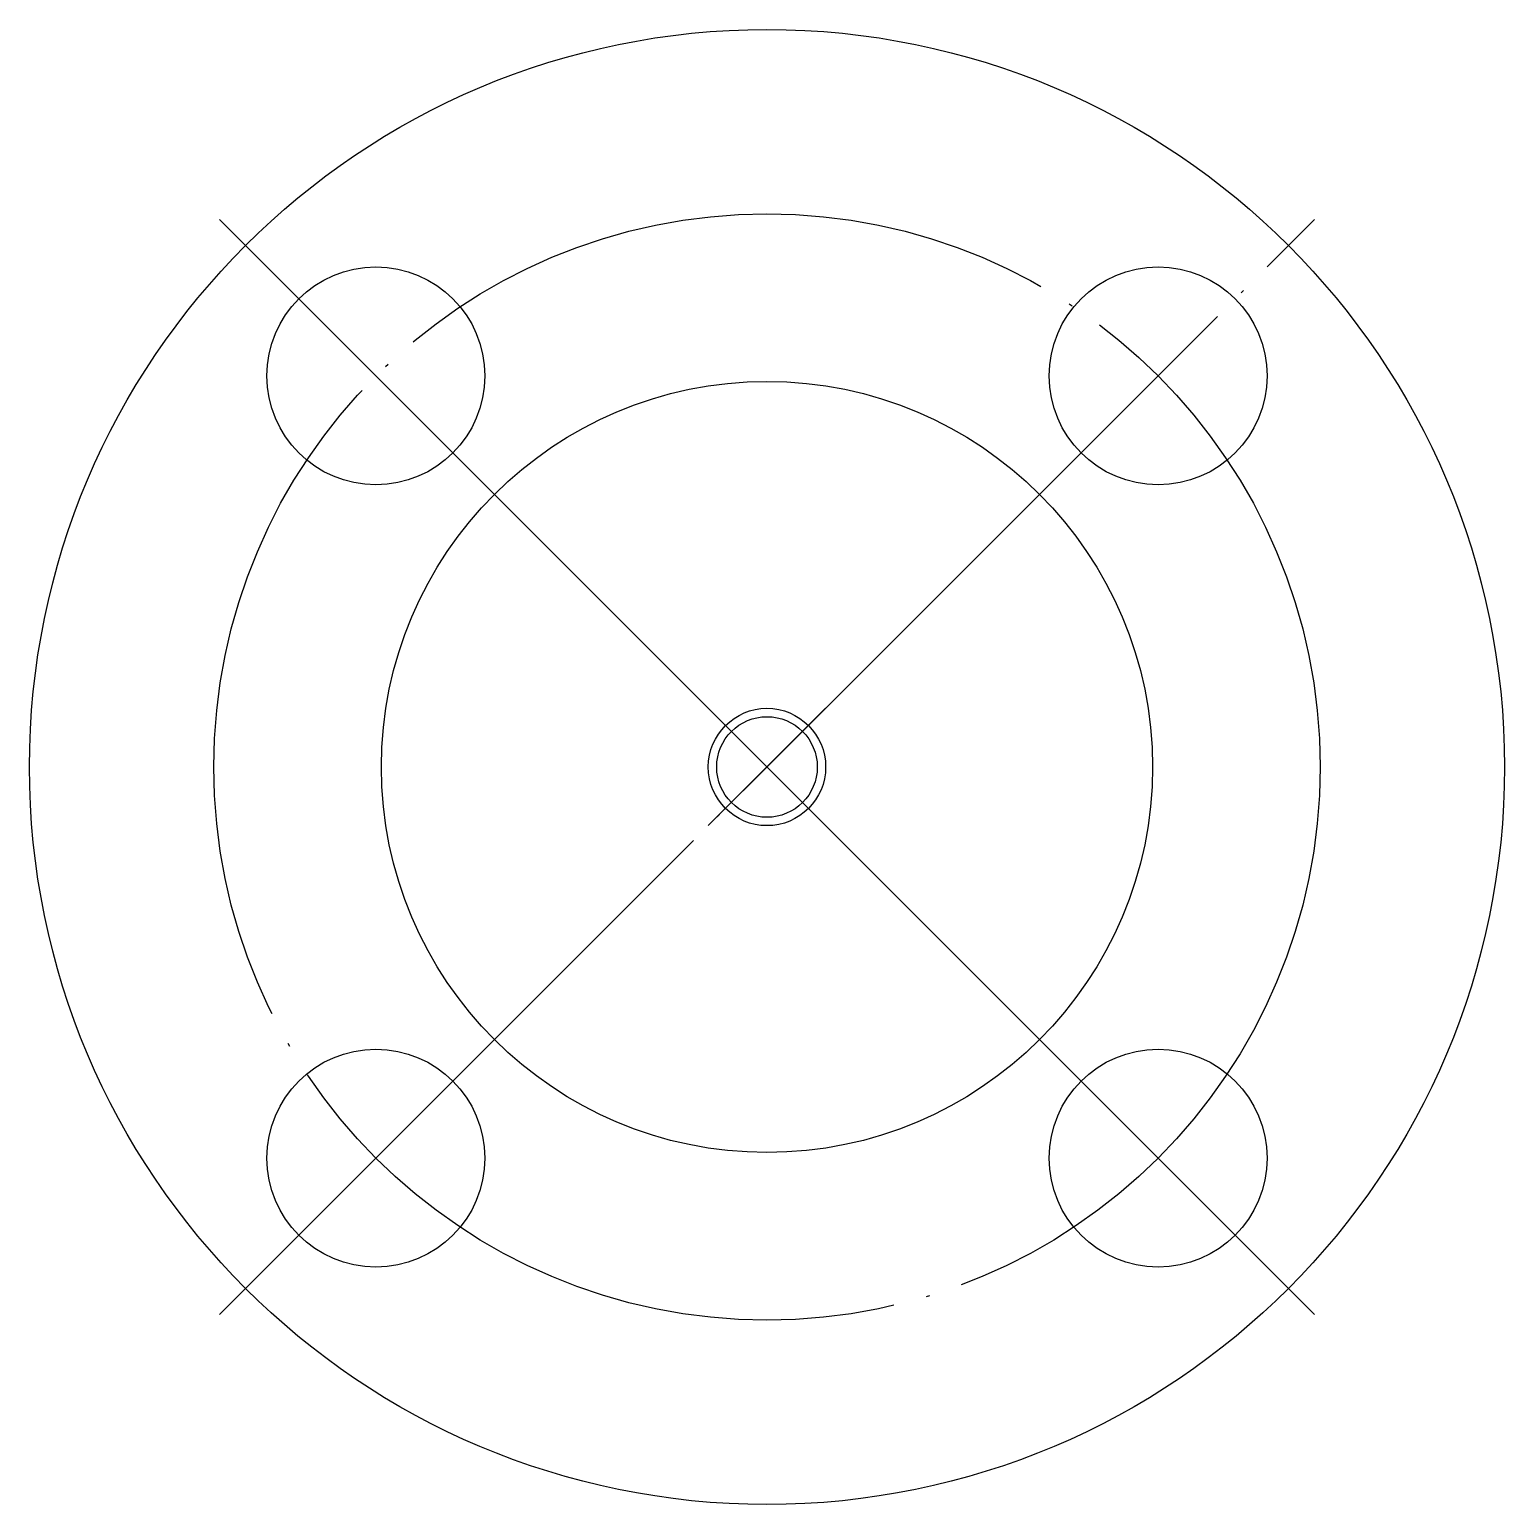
# Model space of a CAD drawing. Extents: x -90 to 89, y 880 to 1059.
# Drawn here: x 45.29 to 89.29, y 880.43 to 924.43 of the extents above.
import ezdxf

# ---------------------------------------------------------------- set-up
doc = ezdxf.new("R2010")
doc.units = 0
doc.header["$MEASUREMENT"] = 0
doc.linetypes.add('CENTER', pattern=[22, 20, -1, 0, -1])
doc.layers.get('0').update_dxf_attribs({"linetype": 'CONTINUOUS'})
doc.layers.add('$PARTREF_BOM', color=7, linetype='CONTINUOUS')
doc.styles.get("Standard").update_dxf_attribs({"font": 'txt.shx', "bigfont": 'chineset.shx'})

# ---------------------------------------------------------------- blocks, each defined once
blk = doc.blocks.new('PARTREF')
at = {"layer": '$PARTREF_BOM', "color": 2}
for p, q in [((-1.75, -1.75), (1.75, 1.75)), ((-1.75, 1.75), (1.75, -1.75))]:
    blk.add_line(p, q, dxfattribs=at)
blk.add_circle((0, 0), 1.75, dxfattribs=at)
at = {"layer": '$PARTREF_BOM', "color": 2, "flags": 1}
for tag, p in [('TAG5', (-16.086, -4.95)), ('TAG10', (-5.651, -4.998)), ('TAG15', (5.594, -4.742)), ('TAG4', (-16.086, -8.95)), ('TAG9', (-5.651, -8.998)), ('TAG14', (5.594, -8.742)), ('TAG3', (-16.086, -12.95)), ('TAG8', (-5.651, -12.998)), ('TAG13', (5.594, -12.742)), ('TAG2', (-16.086, -16.95)), ('TAG7', (-5.651, -16.998)), ('TAG12', (5.594, -16.742)), ('TAG1', (-16.086, -20.95)), ('TAG11', (5.594, -20.742)), ('TAG6', (-5.651, -20.998))]:
    blk.add_attdef(tag, p, '', height=2.5, dxfattribs=at)

msp = doc.modelspace()

# ---------------------------------------------------------------- linework, layer by layer
at = {"color": 1, "linetype": 'CENTER'}
msp.add_line((50.958, 886.098), (83.626, 918.767), dxfattribs=at)
at = {"color": 7, "linetype": 'CONTINUOUS'}
msp.add_line((50.958, 918.767), (83.626, 886.098), dxfattribs=at)
for centre, radius in [((67.292, 902.433), 22), ((55.625, 914.1), 3.25), ((78.959, 914.1), 3.25), ((67.292, 902.433), 11.5), ((67.292, 902.433), 1.5), ((55.625, 890.765), 3.25), ((78.959, 890.765), 3.25)]:
    msp.add_circle(centre, radius, dxfattribs=at)
at = {"color": 1, "linetype": 'CENTER'}
msp.add_circle((67.292, 902.433), 16.5, dxfattribs=at)

# ---------------------------------------------------------------- block references
at = {"color": 7}
msp.add_blockref('PARTREF', (67.292, 902.433), dxfattribs=at)

doc.saveas('drawing.dxf')
